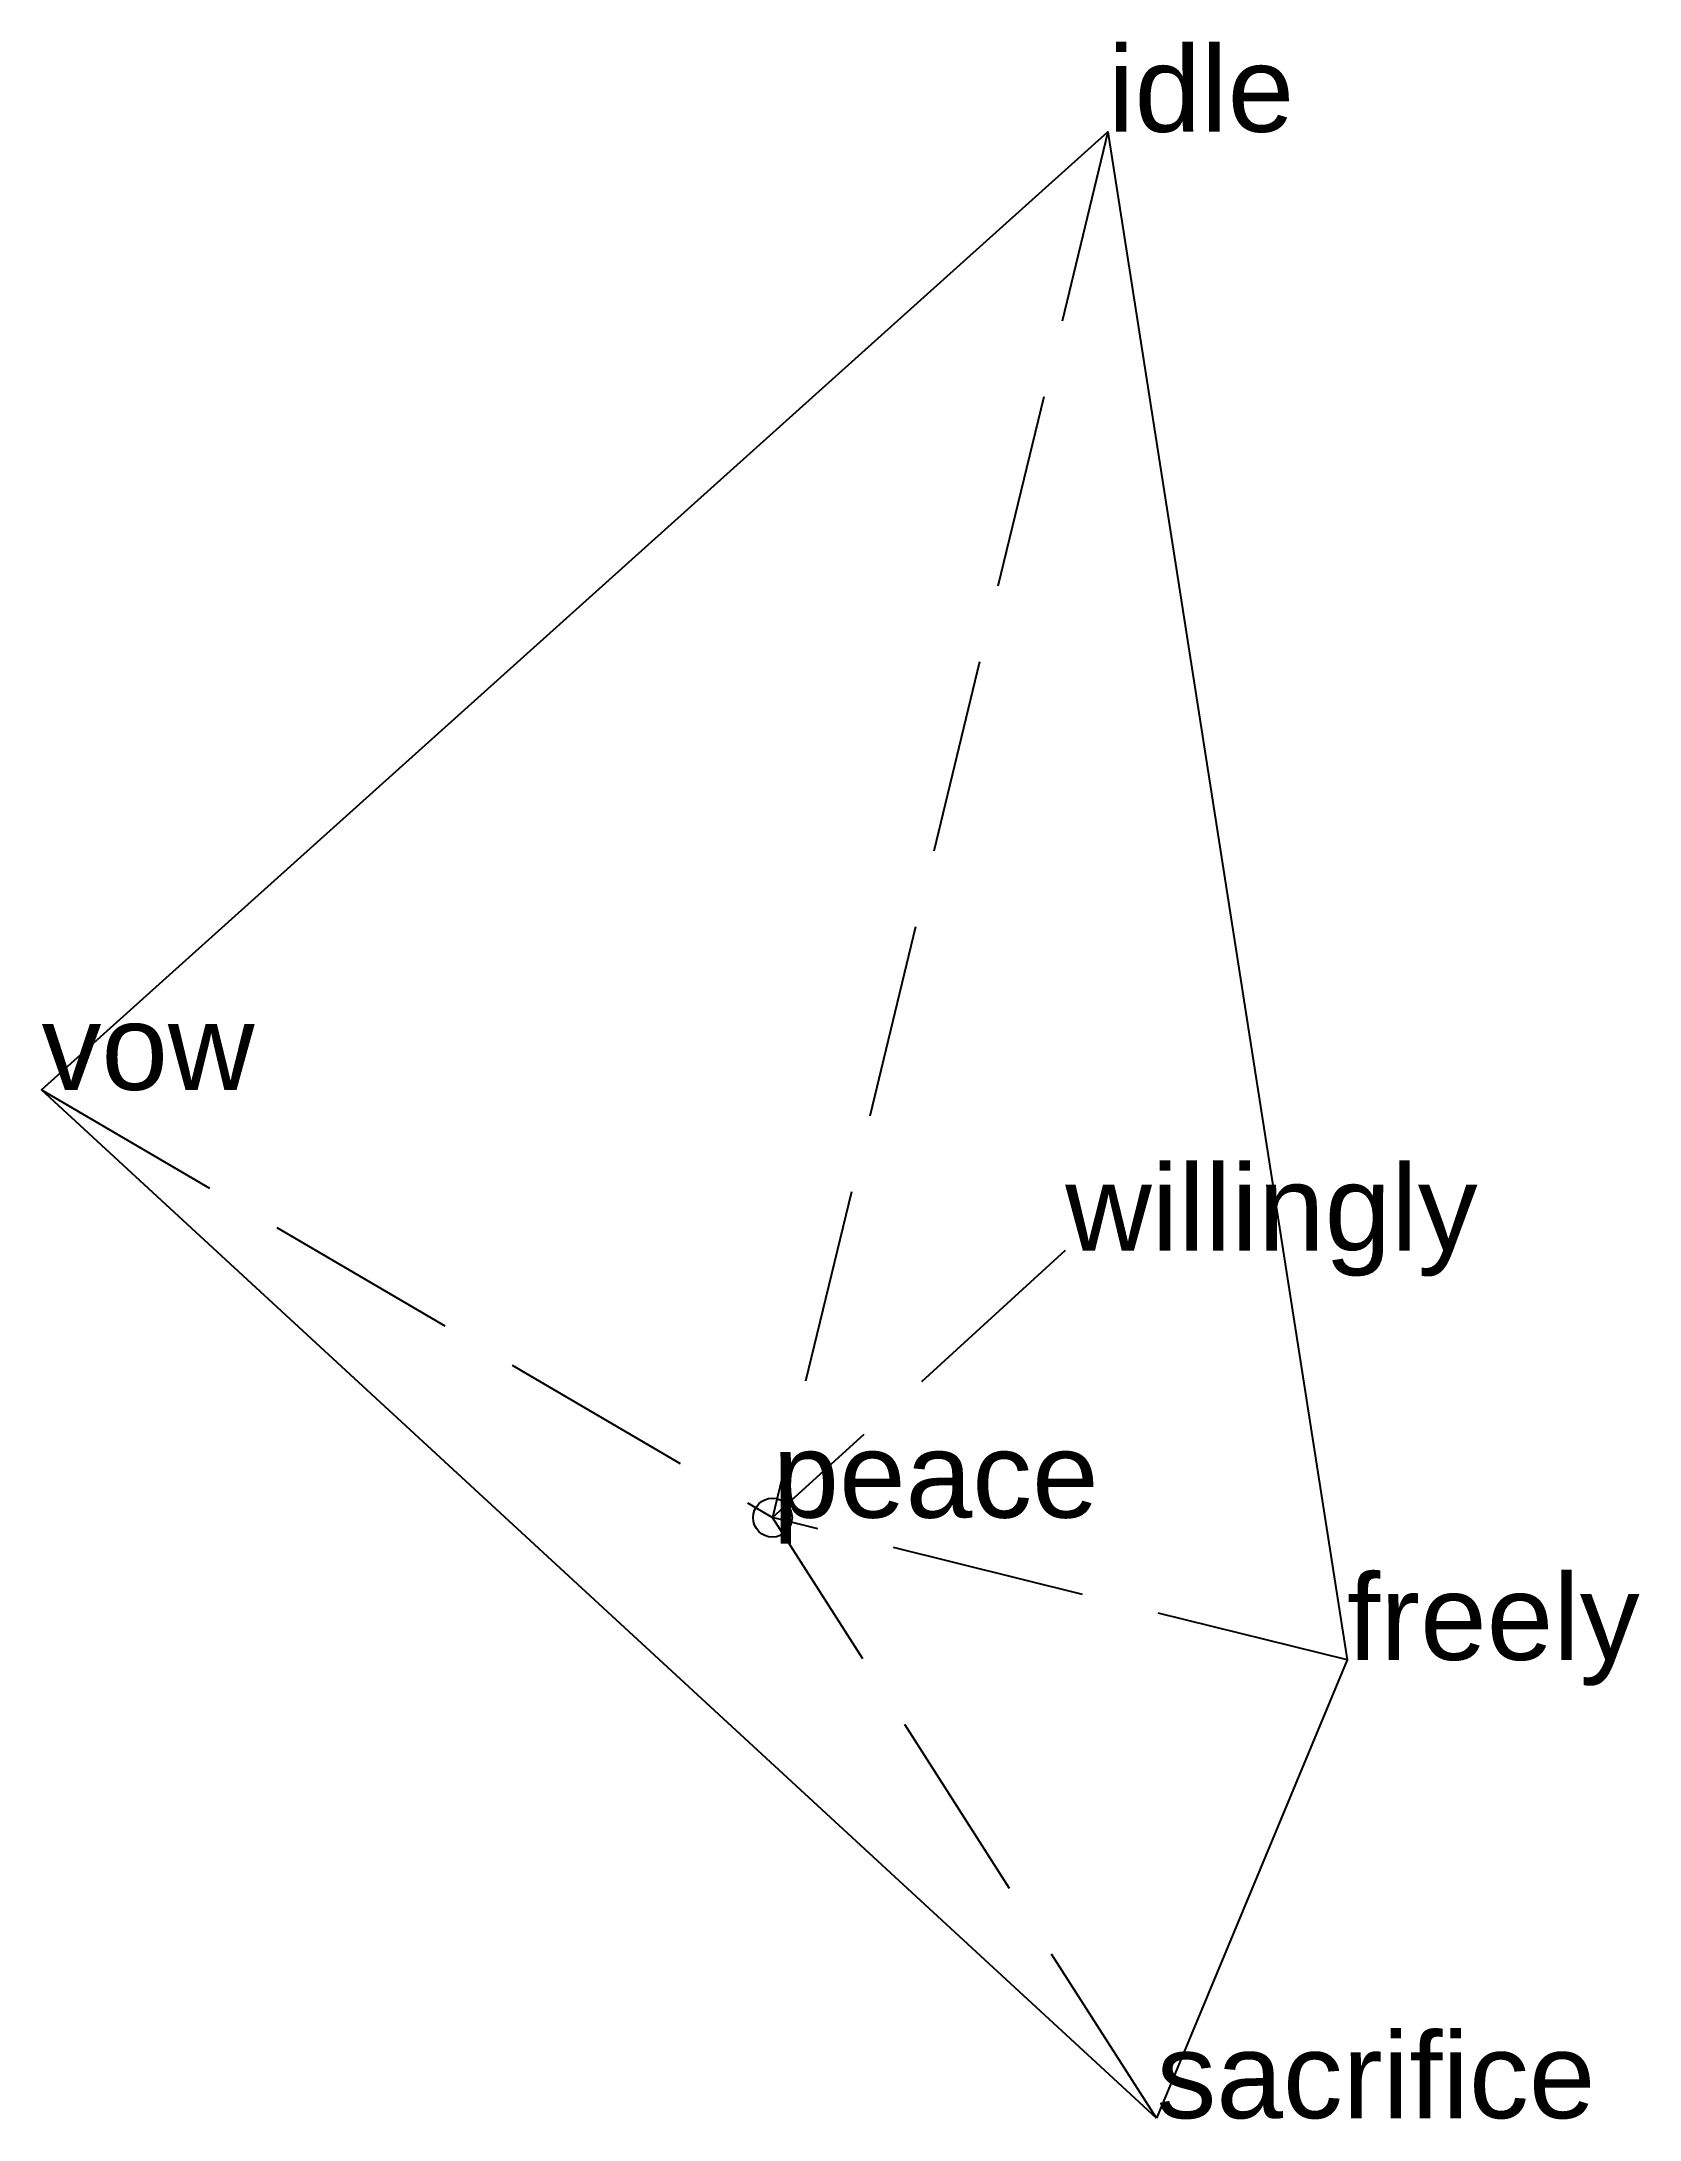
# Model space of a CAD drawing. Extents: x -0.94 to 1.11, y -0.77 to 1.89.
import ezdxf

# ---------------------------------------------------------------- set-up
doc = ezdxf.new("R2010")
doc.units = 0
doc.linetypes.add('DASHED2', pattern=[0.3, 0.25, -0.05])
doc.layers.add('TEXT', color=1, linetype='CONTINUOUS')
doc.styles.get("Standard").update_dxf_attribs({"font": 'arial.ttf'})

msp = doc.modelspace()

# ---------------------------------------------------------------- linework, layer by layer
at = {"linetype": 'DASHED2'}
for p in [(0.4306, 1.7788), (-0.9385, 0.5491), (0.3759, 0.3428), (0, 0), (0.493, -0.7708), (0.7376, -0.1826)]:
    msp.add_line(p, (0, 0), dxfattribs=at)
msp.add_circle((0, 0), 0.025)
at = {"layer": 'OUTLINE', "linetype": 'CONTINUOUS'}
msp.add_polyline3d([(0.493, -0.7708, 0), (-0.9385, 0.5491, 0), (0.4306, 1.7788, 0), (0.7376, -0.1826, 0), (0.493, -0.7708, 0)], close=True, dxfattribs=at)

# ---------------------------------------------------------------- texts
at = {"layer": 'TEXT'}
for s, p in [('idle', (0.4306, 1.7788)), ('vow', (-0.9385, 0.5491)), ('willingly', (0.3759, 0.3428)), ('peace', (0, 0)), ('freely', (0.7376, -0.1826)), ('sacrifice', (0.493, -0.7708))]:
    msp.add_text(s, height=0.11, dxfattribs=at).set_placement(p)

doc.saveas('drawing.dxf')
